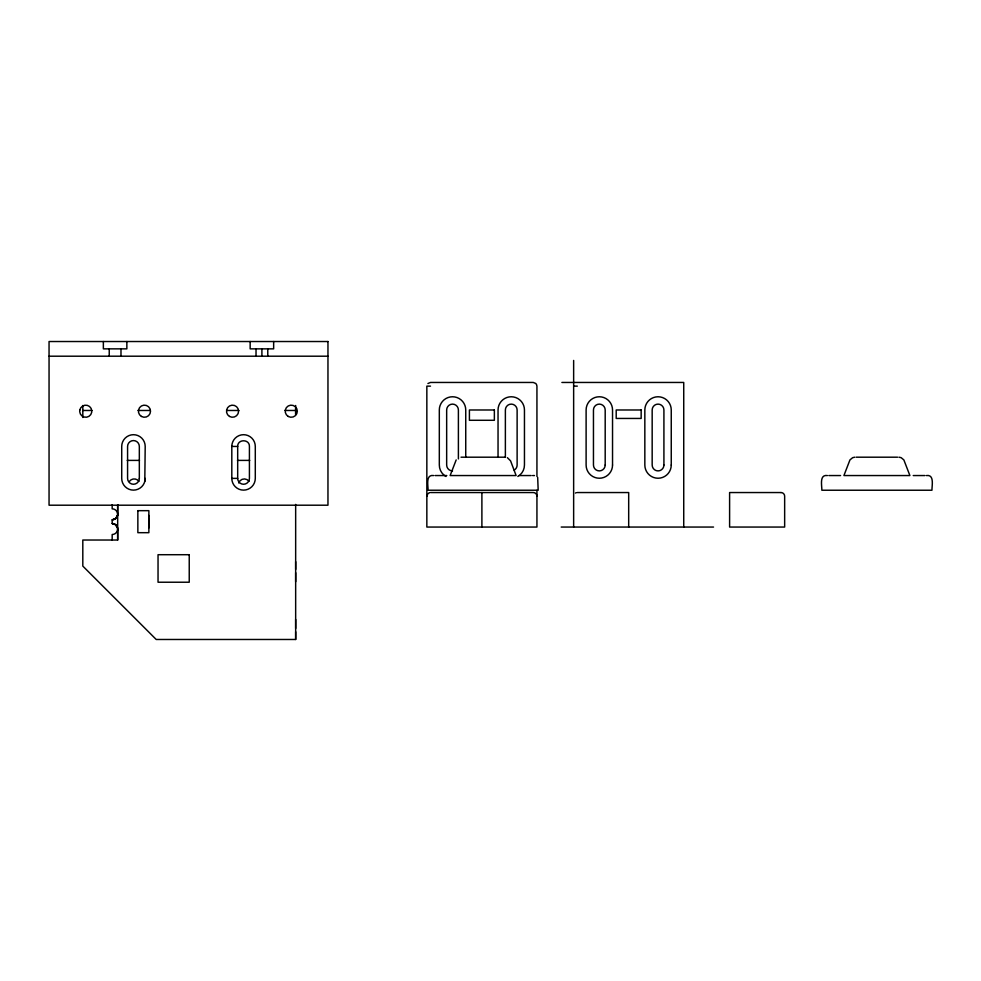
<?xml version="1.0" encoding="UTF-8"?>
<svg xmlns="http://www.w3.org/2000/svg" width="981" height="981" viewBox="0 0 981 981"><rect width="100%" height="100%" fill="white"/><g stroke="black" fill="none" stroke-linecap="round" stroke-linejoin="round"><path stroke-width="1.47" d="M295.661 504.418L295.661 639.477L156.212 639.477L82.809 566.086L82.809 540.028L117.671 540.028L117.671 504.859M295.661 414.828L295.661 405.496M144.796 481.426L145.2 446.441A11.747 11.747 0 0 0 133.453 434.693A11.747 11.747 0 0 0 121.718 446.441L121.718 478.385A11.747 11.747 0 0 0 133.453 490.132A11.747 11.747 0 0 0 145.2 478.385M237.684 446.441C237.39 438.899 249.714 438.899 249.419 446.441L249.419 478.385A5.874 5.874 0 0 1 243.558 484.258A5.874 5.874 0 0 1 237.684 478.385L237.684 446.441L231.81 446.441L231.81 478.385A11.747 11.747 0 0 0 243.558 490.132A11.747 11.747 0 0 0 255.293 478.385L255.293 446.441A11.747 11.747 0 0 0 243.558 434.693A11.747 11.747 0 0 0 231.81 446.441M426.845 496.227L427.912 493.627L429.568 492.683M456.177 459.917L450.144 475.552L516.116 475.552L510.574 460.874L507.398 457.686M427.912 383.534L430.512 382.455L533.272 382.455L535.859 383.534L536.815 385.177M575.467 493.051L576.35 492.683M854.794 457.195L852.636 457.686L849.951 459.917L843.918 475.552L909.89 475.552L903.857 459.917L901.171 457.686L899.013 457.195M49.05 356.201L327.961 356.201M561.892 382.455L683.732 382.455L683.732 527.055M430.512 386.134L426.845 386.134L426.845 527.055L536.938 527.055L536.938 490.292M573.64 386.134L577.306 386.134M82.809 410.475L92.006 410.475M137.941 410.475L150.191 410.475M226.758 410.475L239.008 410.475M284.944 410.475L295.661 410.475M461.021 457.195L505.24 457.195M856.192 457.195L897.615 457.195M127.223 460.396L139.474 460.396M237.476 460.396L249.726 460.396M433.639 475.552C425.411 474.252 428.17 485.718 428.084 490.23L538.177 490.23L537.674 477.379M435.061 475.552L446.796 475.552M519.464 475.552L531.199 475.552M532.622 475.552L534.473 475.552M827.412 475.552C819.184 474.252 821.943 485.718 821.857 490.23L931.95 490.23C931.864 485.718 934.623 474.252 926.395 475.552M828.835 475.552L840.57 475.552M913.237 475.552L924.973 475.552M231.81 478.385L237.684 478.385M430.512 492.548L533.272 492.548A3.666 3.666 0 0 1 536.938 496.227M577.306 492.548L628.686 492.548L628.686 527.055M561.206 527.055L713.543 527.055M573.64 360.444L573.64 527.055M536.938 386.134L536.938 476.496M505.374 457.379L505.374 409.984A5.874 5.874 0 0 1 511.248 404.111A5.874 5.874 0 0 1 517.122 409.984L517.122 465.031A5.874 5.874 0 0 1 514.179 470.12M498.041 457.379L498.041 409.984A13.207 13.207 0 0 1 511.248 396.765A13.207 13.207 0 0 1 524.455 409.984L524.455 465.031A13.207 13.207 0 0 1 517.858 476.472M481.892 492.548L481.892 527.055M465.742 457.379L465.742 409.984A13.207 13.207 0 0 0 452.535 396.765A13.207 13.207 0 0 0 439.316 409.984L439.316 465.031A13.207 13.207 0 0 0 445.926 476.472M458.397 458.912L458.397 409.984A5.874 5.874 0 0 0 452.535 404.111A5.874 5.874 0 0 0 446.662 409.984L446.662 465.031A5.874 5.874 0 0 0 452.535 470.905M295.661 407.544L295.661 414.522M295.661 561.672L295.661 569.385M295.661 572.696L295.661 581.721M295.661 619.428L295.661 628.453M295.661 631.764L295.661 639.477M273.65 341.523L273.65 348.856L250.155 348.856L250.155 341.523M267.776 348.856L267.776 356.201M261.902 348.856L261.902 356.201M256.029 348.856L256.029 356.201M148.867 515.442L148.867 516.631M148.867 518.005L148.867 527.913M126.856 341.523L126.856 348.856L103.361 348.856L103.361 341.523M120.982 348.856L120.982 356.201M117.671 504.7L117.671 514.338A5.506 5.506 0 0 1 112.177 519.844L112.177 523.511A5.506 5.506 0 0 1 117.671 529.017L117.671 540.028M112.177 504.7L112.177 508.832A5.506 5.506 0 0 1 117.671 514.338M112.177 540.028L112.177 534.522A5.506 5.506 0 0 0 117.671 529.017M109.234 348.856L109.234 356.201M82.809 405.496L82.809 417.477M129.443 481.34A5.874 5.874 0 0 1 138.946 481.34M238.702 482.983A5.874 5.874 0 0 1 249.039 481.34M137.855 510.672L137.855 532.683L148.867 532.683L148.867 510.672L137.855 510.672M79.792 410.107L79.706 411.689A6.058 6.058 0 0 0 91.699 412.314L91.785 410.732A6.058 6.058 0 0 0 79.792 410.107M117.561 515.442L115.329 518.851L112.177 519.844L115.917 518.373L117.561 515.466M327.961 341.523L49.05 341.523L49.05 505.203L327.961 505.203L327.961 341.523M494.363 409.984L469.409 409.984L469.409 420.285L494.363 420.285L494.363 409.984M641.157 409.984L616.203 409.984L616.203 418.446L641.157 418.446L641.157 409.984M780.986 492.548L729.606 492.548L729.606 527.055L784.653 527.055L784.653 496.227A3.666 3.666 0 0 0 780.986 492.548M189.235 554.706L158.039 554.706L158.039 582.224L189.235 582.224L189.235 554.706M113.306 523.633L112.177 523.511L115.329 524.504L117.561 527.901L115.917 524.982L113.306 523.633M671.249 465.031L671.249 409.984A13.207 13.207 0 0 0 658.043 396.765A13.207 13.207 0 0 0 644.836 409.984L644.836 465.031A13.207 13.207 0 0 0 658.043 478.238A13.207 13.207 0 0 0 671.249 465.031M663.916 465.031L663.916 409.984A5.874 5.874 0 0 0 658.043 404.111A5.874 5.874 0 0 0 652.169 409.984L652.169 465.031A5.874 5.874 0 0 0 658.043 470.905A5.874 5.874 0 0 0 663.916 465.031M612.536 465.031L612.536 409.984A13.207 13.207 0 0 0 599.33 396.765A13.207 13.207 0 0 0 586.111 409.984L586.111 465.031A13.207 13.207 0 0 0 599.33 478.238A13.207 13.207 0 0 0 612.536 465.031M605.191 465.031L605.191 409.984A5.874 5.874 0 0 0 599.33 404.111A5.874 5.874 0 0 0 593.456 409.984L593.456 465.031A5.874 5.874 0 0 0 599.33 470.905A5.874 5.874 0 0 0 605.191 465.031M139.327 478.385L139.327 446.441A5.874 5.874 0 0 0 133.453 440.567A5.874 5.874 0 0 0 127.579 446.441L127.579 478.385A5.874 5.874 0 0 0 133.453 484.258A5.874 5.874 0 0 0 139.327 478.385M288.23 416.447A6.058 6.058 0 0 0 297.317 411.211A6.058 6.058 0 0 0 288.23 405.962A6.058 6.058 0 0 0 288.23 416.447M229.517 416.447A6.058 6.058 0 0 0 238.591 411.211A6.058 6.058 0 0 0 229.517 405.962A6.058 6.058 0 0 0 229.517 416.447M141.436 416.447A6.058 6.058 0 0 0 150.522 411.211A6.058 6.058 0 0 0 141.436 405.962A6.058 6.058 0 0 0 141.436 416.447"/></g></svg>
